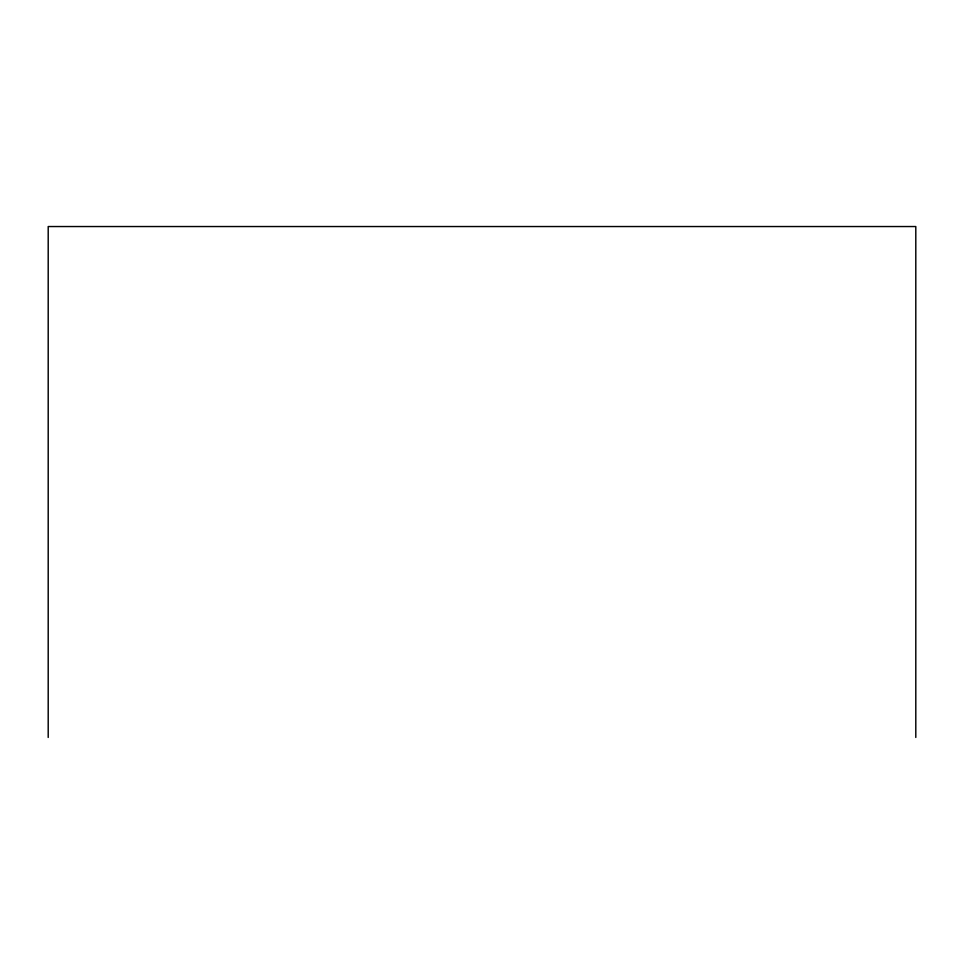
<?xml version="1.0" encoding="UTF-8"?>
<svg xmlns="http://www.w3.org/2000/svg" width="964" height="964" viewBox="0 0 964 964"><rect width="100%" height="100%" fill="white"/><g stroke="black" fill="none" stroke-linecap="round" stroke-linejoin="round"><path stroke-width="1.45" d="M915.8 737.46L915.8 226.54L48.2 226.54L48.2 737.46"/></g></svg>
